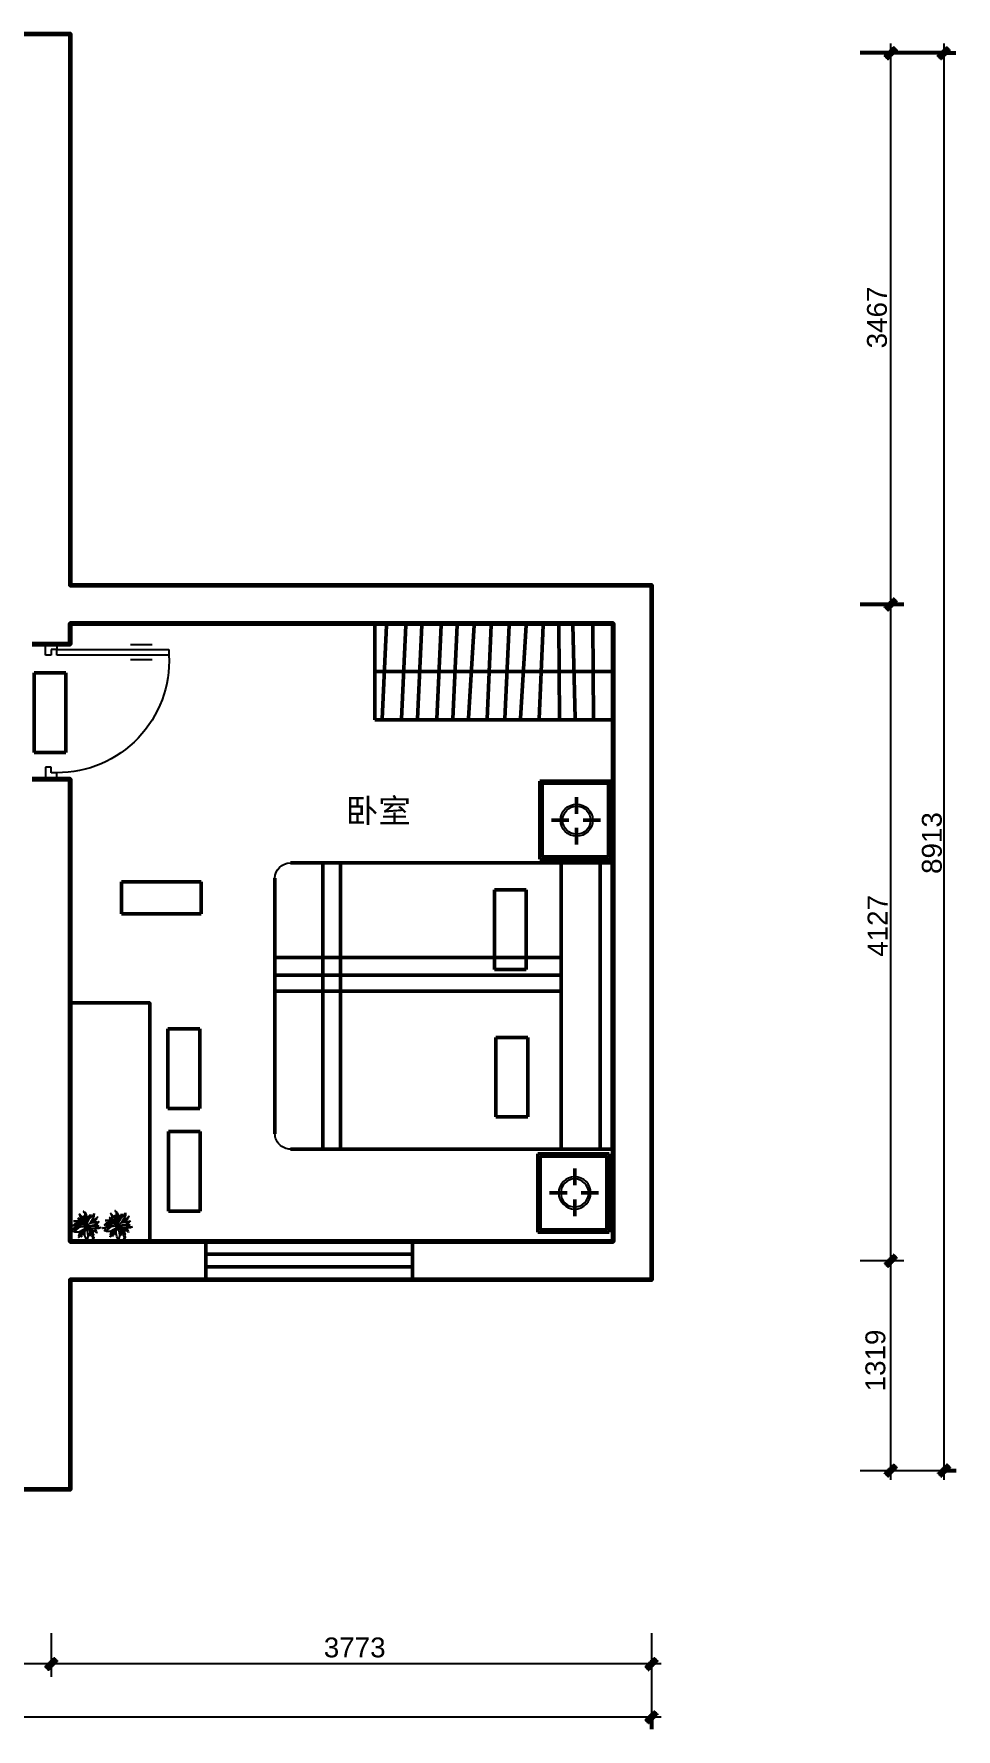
# Model space of a CAD drawing. Header units: millimetres. Extents: x 26134 to 52625, y 7627 to 18313.
# Drawn here: x 33487 to 39284, y 7627 to 18287 of the extents above; entities that cross this region are included whole.
import ezdxf

# ---------------------------------------------------------------- set-up
doc = ezdxf.new("R2010")
doc.units = ezdxf.units.MM
for name, color, linetype in [('door', 40, 'Continuous'), ('wall', 7, 'Continuous'), ('window', 50, 'Continuous'), ('人体', 7, 'Continuous'), ('图例', 110, 'Continuous'), ('家具', 6, 'Continuous'), ('户型组成', 5, 'Continuous'), ('户型面积图', 1, 'Continuous'), ('植物', 102, 'Continuous')]:
    doc.layers.add(name, color=color, linetype=linetype)
doc.styles.get("Standard").update_dxf_attribs({"font": 'arial.ttf'})

# ---------------------------------------------------------------- blocks, each defined once
blk = doc.blocks.new('床头柜1')
at = {"layer": '家具', "lineweight": 50}
for p, q in [((48549, 15086), (48051, 15086)), ((48051, 15086), (48051, 14539)), ((48533, 15071), (48067, 15071)), ((48067, 15071), (48067, 14555)), ((48533, 15071), (48533, 14555)), ((48549, 15086), (48549, 14539)), ((48309, 14974), (48309, 14857)), ((48133, 14812), (48255, 14812)), ((48309, 14758), (48309, 14641)), ((48354, 14812), (48475, 14812)), ((48549, 14539), (48051, 14539)), ((48533, 14555), (48067, 14555))]:
    blk.add_line(p, q, dxfattribs=at)
at = {"layer": '家具', "extrusion": (0, 0, -1)}
for major_axis in [(-79.6, 79.6), (-69.1, 69.1)]:
    blk.add_ellipse((48309, 14812), major_axis=major_axis, ratio=1, start_param=5.497787, end_param=11.780972, dxfattribs=at)
blk = doc.blocks.new('门1')
at = {"layer": 'door'}
for p, q in [((44350.7, 18055.7), (44309.3, 18055.7)), ((44309.3, 18014.2), (44330, 18014.2)), ((44330, 18014.2), (44330, 18035)), ((44330, 18035), (44350.7, 18035)), ((44330, 18014.2), (44330, 17600)), ((44350.7, 18014.2), (44330, 18014.2)), ((44350.7, 18035), (44350.7, 18055.7)), ((44350.7, 17600), (44350.7, 18014.2)), ((44765, 18055.7), (44809.3, 18055.7)), ((44765, 18035), (44765, 18055.7)), ((44785.7, 18035), (44765, 18035)), ((44785.7, 18014.2), (44785.7, 18035)), ((44809.3, 18014.2), (44785.7, 18014.2)), ((44312.5, 17661.8), (44312.5, 17741.5)), ((44368.2, 17661.8), (44368.2, 17741.5)), ((44330, 17600), (44350.7, 17600))]:
    blk.add_line(p, q, dxfattribs=at)
at = {"layer": 'door', "lineweight": 50}
for p, q in [((44309.3, 18055.7), (44309.3, 18014.2)), ((44809.3, 18055.7), (44809.3, 18014.2))]:
    blk.add_line(p, q, dxfattribs=at)
at = {"layer": 'door', "linetype": 'ByBlock'}
blk.add_arc((44371.4, 18013.7), 414.2, 267.13397, 0.07167, dxfattribs=at)
blk = doc.blocks.new('平开窗7')
at = {"layer": 'window', "color": 2, "lineweight": 50}
for p, q in [((35867, 11037), (34567, 11037)), ((34567, 11037), (34567, 10797)), ((35867, 10797), (35867, 11037)), ((35867, 10957), (34567, 10957)), ((34567, 10877), (35867, 10877)), ((34567, 10797), (35867, 10797))]:
    blk.add_line(p, q, dxfattribs=at)
blk = doc.blocks.new('植物1')
at = {"color": 94}
for p, q in [((35151, 12740), (35165, 12704)), ((35199, 12687), (35151, 12740)), ((35165, 12704), (35171, 12674)), ((35207, 12769), (35203, 12771)), ((35203, 12771), (35205, 12767)), ((35205, 12767), (35203, 12766)), ((35203, 12766), (35205, 12766)), ((35205, 12766), (35204, 12764)), ((35204, 12764), (35209, 12764)), ((35208, 12770), (35207, 12769)), ((35210, 12770), (35208, 12768)), ((35208, 12768), (35208, 12770)), ((35209, 12765), (35210, 12770)), ((35212, 12759), (35210, 12758)), ((35210, 12758), (35213, 12758)), ((35214, 12761), (35211, 12763)), ((35211, 12763), (35212, 12759)), ((35213, 12758), (35211, 12756)), ((35211, 12756), (35216, 12756)), ((35225, 12749), (35212, 12690)), ((35215, 12762), (35214, 12761)), ((35217, 12762), (35215, 12760)), ((35215, 12760), (35215, 12762)), ((35217, 12757), (35217, 12762)), ((35226, 12699), (35218, 12703)), ((35218, 12703), (35227, 12703)), ((35223, 12756), (35220, 12757)), ((35220, 12757), (35222, 12751)), ((35222, 12689), (35225, 12749)), ((35225, 12757), (35223, 12759)), ((35223, 12759), (35223, 12756)), ((35223, 12751), (35230, 12752)), ((35226, 12730), (35223, 12733)), ((35223, 12733), (35228, 12732)), ((35224, 12728), (35226, 12730)), ((35227, 12728), (35224, 12728)), ((35228, 12761), (35225, 12757)), ((35225, 12725), (35227, 12728)), ((35232, 12727), (35225, 12725)), ((35227, 12756), (35228, 12761)), ((35227, 12755), (35229, 12756)), ((35229, 12756), (35227, 12756)), ((35230, 12752), (35227, 12755)), ((35227, 12703), (35227, 12708)), ((35227, 12708), (35230, 12704)), ((35228, 12732), (35228, 12734)), ((35228, 12734), (35229, 12732)), ((35229, 12732), (35232, 12734)), ((35230, 12704), (35233, 12709)), ((35235, 12739), (35232, 12740)), ((35232, 12740), (35234, 12734)), ((35232, 12734), (35232, 12728)), ((35233, 12709), (35237, 12699)), ((35236, 12740), (35234, 12742)), ((35234, 12742), (35235, 12739)), ((35235, 12734), (35242, 12735)), ((35239, 12727), (35235, 12729)), ((35235, 12729), (35237, 12721)), ((35240, 12744), (35236, 12740)), ((35239, 12739), (35240, 12744)), ((35239, 12737), (35241, 12739)), ((35241, 12739), (35239, 12739)), ((35242, 12735), (35239, 12737)), ((35241, 12728), (35239, 12731)), ((35239, 12731), (35239, 12727)), ((35239, 12720), (35247, 12721)), ((35239, 12705), (35241, 12717)), ((35250, 12700), (35240, 12704)), ((35247, 12732), (35241, 12728)), ((35241, 12717), (35245, 12712)), ((35244, 12727), (35247, 12732)), ((35247, 12725), (35244, 12727)), ((35244, 12724), (35247, 12725)), ((35247, 12721), (35244, 12724)), ((35245, 12712), (35246, 12716)), ((35246, 12716), (35248, 12712)), ((35248, 12712), (35255, 12715)), ((35253, 12705), (35248, 12706)), ((35248, 12706), (35250, 12700)), ((35255, 12715), (35250, 12709)), ((35250, 12709), (35253, 12705)), ((35275, 12720), (35258, 12685)), ((35267, 12660), (35284, 12713)), ((35305, 12725), (35275, 12720)), ((35276, 12677), (35323, 12720)), ((35284, 12713), (35305, 12725)), ((35333, 12712), (35316, 12675)), ((35323, 12720), (35336, 12744)), ((35336, 12744), (35333, 12712)), ((35375, 12699), (35372, 12701)), ((35372, 12701), (35373, 12696)), ((35376, 12700), (35375, 12702)), ((35375, 12702), (35375, 12699)), ((35379, 12702), (35376, 12700)), ((35377, 12699), (35379, 12702)), ((35051, 12559), (35055, 12560)), ((35055, 12558), (35051, 12559)), ((35055, 12560), (35054, 12563)), ((35054, 12563), (35056, 12561)), ((35056, 12558), (35054, 12557)), ((35054, 12557), (35055, 12558)), ((35056, 12561), (35057, 12564)), ((35060, 12559), (35056, 12555)), ((35056, 12555), (35056, 12558)), ((35057, 12564), (35060, 12560)), ((35062, 12559), (35066, 12560)), ((35065, 12558), (35062, 12559)), ((35066, 12560), (35065, 12563)), ((35065, 12563), (35067, 12561)), ((35066, 12558), (35065, 12557)), ((35065, 12557), (35065, 12558)), ((35067, 12555), (35066, 12558)), ((35067, 12561), (35067, 12564)), ((35067, 12564), (35071, 12560)), ((35070, 12559), (35067, 12555)), ((35099, 12617), (35071, 12592)), ((35071, 12592), (35105, 12601)), ((35071, 12528), (35114, 12538)), ((35100, 12514), (35071, 12528)), ((35072, 12556), (35078, 12558)), ((35075, 12554), (35072, 12556)), ((35072, 12553), (35075, 12554)), ((35075, 12553), (35072, 12553)), ((35075, 12548), (35075, 12553)), ((35078, 12551), (35075, 12548)), ((35079, 12550), (35078, 12551)), ((35079, 12558), (35082, 12552)), ((35082, 12552), (35079, 12552)), ((35079, 12552), (35079, 12550)), ((35086, 12564), (35081, 12564)), ((35081, 12564), (35086, 12562)), ((35141, 12655), (35083, 12652)), ((35083, 12652), (35137, 12641)), ((35090, 12556), (35084, 12555)), ((35084, 12555), (35086, 12553)), ((35086, 12553), (35084, 12552)), ((35084, 12552), (35086, 12551)), ((35086, 12562), (35085, 12559)), ((35085, 12559), (35087, 12560)), ((35086, 12551), (35085, 12546)), ((35085, 12546), (35089, 12550)), ((35088, 12565), (35086, 12566)), ((35086, 12566), (35086, 12564)), ((35087, 12557), (35092, 12561)), ((35087, 12560), (35087, 12557)), ((35089, 12568), (35088, 12565)), ((35092, 12562), (35089, 12568)), ((35089, 12550), (35091, 12548)), ((35091, 12548), (35090, 12551)), ((35090, 12551), (35093, 12550)), ((35093, 12550), (35091, 12556)), ((35097, 12570), (35092, 12570)), ((35092, 12570), (35096, 12567)), ((35096, 12567), (35095, 12565)), ((35095, 12565), (35097, 12566)), ((35098, 12571), (35097, 12572)), ((35097, 12572), (35097, 12570)), ((35097, 12563), (35102, 12567)), ((35097, 12566), (35097, 12563)), ((35100, 12574), (35098, 12571)), ((35153, 12619), (35099, 12617)), ((35103, 12567), (35100, 12574)), ((35148, 12514), (35100, 12514)), ((35108, 12578), (35101, 12578)), ((35101, 12578), (35107, 12575)), ((35103, 12564), (35111, 12567)), ((35107, 12562), (35103, 12564)), ((35104, 12559), (35107, 12562)), ((35108, 12559), (35104, 12559)), ((35105, 12601), (35158, 12598)), ((35107, 12575), (35105, 12571)), ((35105, 12571), (35109, 12573)), ((35110, 12579), (35108, 12581)), ((35108, 12581), (35108, 12578)), ((35108, 12553), (35108, 12559)), ((35111, 12558), (35108, 12553)), ((35109, 12573), (35109, 12568)), ((35109, 12568), (35115, 12573)), ((35112, 12583), (35110, 12579)), ((35114, 12557), (35111, 12558)), ((35116, 12575), (35112, 12583)), ((35112, 12567), (35117, 12560)), ((35117, 12560), (35113, 12560)), ((35113, 12560), (35114, 12557)), ((35114, 12538), (35161, 12579)), ((35124, 12576), (35116, 12568)), ((35116, 12568), (35122, 12568)), ((35122, 12568), (35120, 12564)), ((35120, 12564), (35124, 12565)), ((35124, 12565), (35127, 12558)), ((35135, 12572), (35125, 12577)), ((35132, 12589), (35126, 12589)), ((35126, 12589), (35131, 12580)), ((35127, 12558), (35128, 12566)), ((35128, 12566), (35133, 12566)), ((35129, 12569), (35135, 12572)), ((35133, 12566), (35129, 12569)), ((35134, 12591), (35130, 12594)), ((35130, 12594), (35132, 12589)), ((35133, 12580), (35144, 12583)), ((35139, 12597), (35134, 12591)), ((35143, 12685), (35135, 12687)), ((35135, 12687), (35141, 12681)), ((35145, 12580), (35135, 12575)), ((35135, 12573), (35138, 12562)), ((35141, 12681), (35137, 12677)), ((35137, 12677), (35142, 12678)), ((35137, 12641), (35184, 12616)), ((35138, 12589), (35139, 12597)), ((35142, 12589), (35138, 12589)), ((35138, 12562), (35142, 12567)), ((35144, 12662), (35139, 12656)), ((35139, 12656), (35147, 12658)), ((35139, 12586), (35142, 12589)), ((35144, 12583), (35139, 12586)), ((35142, 12678), (35141, 12673)), ((35141, 12673), (35151, 12676)), ((35146, 12665), (35141, 12665)), ((35141, 12665), (35144, 12662)), ((35185, 12644), (35141, 12655)), ((35142, 12567), (35144, 12564)), ((35144, 12689), (35143, 12685)), ((35154, 12666), (35143, 12670)), ((35143, 12670), (35146, 12665)), ((35146, 12685), (35144, 12689)), ((35144, 12574), (35145, 12580)), ((35149, 12576), (35144, 12574)), ((35144, 12564), (35145, 12568)), ((35145, 12568), (35153, 12566)), ((35149, 12689), (35146, 12685)), ((35152, 12587), (35146, 12588)), ((35146, 12588), (35151, 12579)), ((35146, 12572), (35149, 12576)), ((35153, 12566), (35146, 12572)), ((35155, 12505), (35146, 12466)), ((35146, 12466), (35170, 12501)), ((35147, 12658), (35148, 12654)), ((35148, 12654), (35150, 12658)), ((35200, 12544), (35148, 12514)), ((35151, 12678), (35149, 12689)), ((35150, 12658), (35154, 12655)), ((35154, 12589), (35150, 12592)), ((35150, 12592), (35152, 12587)), ((35203, 12607), (35153, 12619)), ((35153, 12578), (35164, 12582)), ((35154, 12655), (35156, 12665)), ((35159, 12596), (35154, 12589)), ((35177, 12531), (35155, 12505)), ((35161, 12670), (35156, 12671)), ((35156, 12671), (35161, 12661)), ((35158, 12598), (35194, 12583)), ((35158, 12588), (35159, 12596)), ((35162, 12587), (35158, 12588)), ((35159, 12585), (35162, 12587)), ((35164, 12582), (35159, 12585)), ((35164, 12672), (35160, 12675)), ((35160, 12675), (35161, 12670)), ((35161, 12579), (35205, 12585)), ((35163, 12661), (35174, 12665)), ((35168, 12654), (35163, 12648)), ((35163, 12648), (35171, 12650)), ((35169, 12679), (35164, 12672)), ((35170, 12656), (35165, 12656)), ((35165, 12656), (35168, 12654)), ((35168, 12671), (35169, 12679)), ((35172, 12670), (35168, 12671)), ((35179, 12658), (35168, 12662)), ((35168, 12662), (35170, 12656)), ((35169, 12668), (35172, 12670)), ((35174, 12665), (35169, 12668)), ((35170, 12501), (35209, 12535)), ((35171, 12674), (35204, 12626)), ((35171, 12650), (35173, 12645)), ((35173, 12645), (35174, 12650)), ((35174, 12650), (35178, 12646)), ((35181, 12499), (35176, 12495)), ((35176, 12495), (35182, 12496)), ((35178, 12646), (35180, 12657)), ((35182, 12500), (35179, 12501)), ((35179, 12501), (35181, 12499)), ((35189, 12500), (35182, 12505)), ((35182, 12505), (35182, 12500)), ((35182, 12496), (35183, 12492)), ((35183, 12492), (35185, 12495)), ((35184, 12616), (35245, 12586)), ((35218, 12613), (35185, 12644)), ((35185, 12495), (35187, 12492)), ((35186, 12505), (35190, 12512)), ((35190, 12505), (35186, 12505)), ((35187, 12492), (35190, 12499)), ((35189, 12502), (35190, 12505)), ((35192, 12504), (35189, 12502)), ((35191, 12512), (35200, 12510)), ((35197, 12499), (35192, 12504)), ((35200, 12510), (35196, 12507)), ((35196, 12507), (35199, 12506)), ((35199, 12506), (35196, 12505)), ((35196, 12505), (35197, 12499)), ((35211, 12645), (35199, 12687)), ((35202, 12514), (35199, 12478)), ((35199, 12478), (35211, 12511)), ((35245, 12586), (35200, 12544)), ((35229, 12565), (35202, 12514)), ((35205, 12585), (35245, 12586)), ((35209, 12535), (35230, 12565)), ((35212, 12690), (35210, 12631)), ((35210, 12631), (35226, 12599)), ((35211, 12511), (35224, 12532)), ((35239, 12637), (35222, 12689)), ((35224, 12696), (35226, 12699)), ((35228, 12697), (35224, 12696)), ((35226, 12599), (35245, 12586)), ((35237, 12698), (35227, 12691)), ((35227, 12691), (35228, 12697)), ((35229, 12668), (35231, 12679)), ((35240, 12663), (35230, 12666)), ((35231, 12695), (35242, 12697)), ((35235, 12691), (35231, 12695)), ((35231, 12689), (35235, 12691)), ((35236, 12688), (35231, 12689)), ((35231, 12679), (35235, 12675)), ((35234, 12680), (35236, 12688)), ((35239, 12686), (35234, 12680)), ((35235, 12675), (35236, 12679)), ((35236, 12679), (35238, 12675)), ((35237, 12662), (35248, 12664)), ((35241, 12658), (35237, 12662)), ((35237, 12656), (35241, 12658)), ((35241, 12655), (35237, 12656)), ((35238, 12675), (35245, 12678)), ((35243, 12668), (35238, 12668)), ((35238, 12668), (35240, 12663)), ((35242, 12683), (35239, 12686)), ((35245, 12586), (35239, 12637)), ((35245, 12678), (35240, 12671)), ((35240, 12671), (35243, 12668)), ((35240, 12646), (35241, 12655)), ((35245, 12652), (35240, 12646)), ((35248, 12686), (35242, 12687)), ((35242, 12687), (35242, 12683)), ((35242, 12580), (35279, 12535)), ((35243, 12696), (35248, 12686)), ((35245, 12681), (35256, 12684)), ((35250, 12677), (35245, 12681)), ((35245, 12675), (35250, 12677)), ((35250, 12674), (35245, 12675)), ((35248, 12650), (35245, 12652)), ((35245, 12586), (35254, 12635)), ((35291, 12634), (35245, 12586)), ((35245, 12586), (35313, 12595)), ((35245, 12586), (35245, 12541)), ((35269, 12573), (35245, 12586)), ((35245, 12541), (35256, 12506)), ((35248, 12666), (35250, 12674)), ((35254, 12672), (35248, 12666)), ((35254, 12652), (35248, 12654)), ((35248, 12654), (35248, 12650)), ((35249, 12663), (35254, 12652)), ((35283, 12551), (35253, 12564)), ((35254, 12635), (35276, 12677)), ((35257, 12669), (35254, 12672)), ((35258, 12685), (35255, 12637)), ((35287, 12467), (35255, 12508)), ((35262, 12672), (35256, 12674)), ((35256, 12674), (35257, 12669)), ((35256, 12506), (35260, 12458)), ((35257, 12683), (35262, 12672)), ((35337, 12601), (35266, 12588)), ((35295, 12566), (35269, 12573)), ((35286, 12545), (35271, 12547)), ((35271, 12547), (35276, 12540)), ((35276, 12540), (35274, 12540)), ((35278, 12532), (35279, 12533)), ((35312, 12550), (35279, 12570)), ((35279, 12535), (35287, 12467)), ((35279, 12533), (35282, 12527)), ((35282, 12624), (35321, 12635)), ((35282, 12527), (35283, 12534)), ((35311, 12529), (35283, 12551)), ((35283, 12534), (35290, 12530)), ((35294, 12534), (35284, 12524)), ((35290, 12499), (35284, 12490)), ((35284, 12490), (35294, 12496)), ((35285, 12522), (35294, 12510)), ((35290, 12503), (35285, 12502)), ((35285, 12502), (35290, 12499)), ((35301, 12508), (35286, 12509)), ((35286, 12509), (35290, 12503)), ((35288, 12565), (35291, 12560)), ((35290, 12530), (35288, 12544)), ((35316, 12675), (35291, 12634)), ((35291, 12560), (35311, 12529)), ((35292, 12627), (35322, 12642)), ((35296, 12527), (35294, 12534)), ((35294, 12510), (35296, 12517)), ((35294, 12496), (35297, 12490)), ((35340, 12562), (35295, 12566)), ((35301, 12531), (35296, 12527)), ((35296, 12517), (35300, 12514)), ((35297, 12490), (35298, 12497)), ((35298, 12497), (35304, 12493)), ((35299, 12525), (35301, 12531)), ((35310, 12522), (35299, 12525)), ((35299, 12519), (35310, 12522)), ((35300, 12514), (35299, 12519)), ((35323, 12653), (35301, 12651)), ((35304, 12493), (35303, 12507)), ((35317, 12514), (35308, 12504)), ((35316, 12527), (35309, 12530)), ((35309, 12530), (35313, 12516)), ((35309, 12502), (35318, 12490)), ((35314, 12654), (35310, 12662)), ((35310, 12662), (35315, 12661)), ((35350, 12522), (35312, 12550)), ((35313, 12595), (35360, 12588)), ((35315, 12661), (35314, 12664)), ((35314, 12664), (35317, 12662)), ((35323, 12655), (35315, 12653)), ((35320, 12529), (35315, 12534)), ((35315, 12534), (35316, 12527)), ((35315, 12516), (35330, 12517)), ((35317, 12662), (35321, 12667)), ((35319, 12507), (35317, 12514)), ((35318, 12490), (35320, 12497)), ((35324, 12511), (35319, 12507)), ((35323, 12666), (35320, 12674)), ((35320, 12674), (35324, 12673)), ((35321, 12667), (35320, 12660)), ((35320, 12660), (35323, 12659)), ((35323, 12659), (35320, 12658)), ((35320, 12658), (35323, 12655)), ((35328, 12536), (35320, 12529)), ((35320, 12497), (35324, 12494)), ((35321, 12635), (35357, 12633)), ((35322, 12642), (35365, 12640)), ((35365, 12640), (35323, 12653)), ((35323, 12505), (35324, 12511)), ((35333, 12502), (35323, 12505)), ((35323, 12499), (35333, 12502)), ((35324, 12494), (35323, 12499)), ((35324, 12673), (35324, 12676)), ((35324, 12676), (35326, 12674)), ((35332, 12667), (35324, 12665)), ((35325, 12526), (35328, 12536)), ((35330, 12525), (35325, 12526)), ((35325, 12523), (35330, 12525)), ((35330, 12517), (35325, 12523)), ((35326, 12674), (35331, 12679)), ((35331, 12679), (35329, 12672)), ((35329, 12672), (35333, 12671)), ((35333, 12671), (35329, 12670)), ((35329, 12670), (35332, 12667)), ((35331, 12663), (35333, 12654)), ((35340, 12667), (35332, 12664)), ((35332, 12563), (35349, 12550)), ((35333, 12654), (35336, 12658)), ((35336, 12658), (35337, 12655)), ((35337, 12655), (35338, 12658)), ((35369, 12615), (35337, 12601)), ((35338, 12663), (35340, 12667)), ((35342, 12664), (35338, 12663)), ((35338, 12658), (35344, 12656)), ((35339, 12661), (35342, 12664)), ((35344, 12656), (35339, 12661)), ((35394, 12561), (35340, 12562)), ((35349, 12588), (35343, 12579)), ((35343, 12579), (35353, 12584)), ((35350, 12592), (35344, 12591)), ((35344, 12591), (35349, 12588)), ((35350, 12671), (35345, 12669)), ((35345, 12668), (35346, 12661)), ((35360, 12597), (35345, 12598)), ((35345, 12598), (35350, 12592)), ((35346, 12661), (35348, 12664)), ((35349, 12674), (35347, 12681)), ((35347, 12681), (35350, 12679)), ((35348, 12664), (35350, 12662)), ((35355, 12674), (35349, 12673)), ((35349, 12550), (35367, 12519)), ((35350, 12679), (35350, 12682)), ((35350, 12682), (35351, 12680)), ((35350, 12668), (35350, 12671)), ((35353, 12669), (35350, 12668)), ((35350, 12662), (35350, 12664)), ((35350, 12664), (35355, 12664)), ((35371, 12505), (35350, 12522)), ((35351, 12680), (35355, 12683)), ((35351, 12667), (35353, 12669)), ((35355, 12664), (35351, 12667)), ((35355, 12683), (35353, 12678)), ((35353, 12678), (35356, 12677)), ((35356, 12677), (35353, 12677)), ((35353, 12677), (35355, 12674)), ((35360, 12613), (35353, 12615)), ((35353, 12615), (35357, 12602)), ((35353, 12584), (35357, 12579)), ((35354, 12671), (35360, 12675)), ((35357, 12665), (35354, 12670)), ((35358, 12668), (35357, 12665)), ((35357, 12633), (35398, 12648)), ((35357, 12579), (35357, 12585)), ((35357, 12585), (35364, 12582)), ((35360, 12665), (35358, 12668)), ((35360, 12675), (35359, 12672)), ((35359, 12672), (35362, 12673)), ((35363, 12615), (35359, 12620)), ((35359, 12620), (35360, 12613)), ((35359, 12601), (35374, 12603)), ((35365, 12668), (35360, 12668)), ((35360, 12668), (35360, 12665)), ((35360, 12588), (35403, 12573)), ((35367, 12684), (35361, 12681)), ((35361, 12680), (35363, 12674)), ((35362, 12673), (35361, 12671)), ((35361, 12671), (35365, 12668)), ((35364, 12582), (35362, 12596)), ((35363, 12674), (35365, 12677)), ((35372, 12622), (35363, 12615)), ((35367, 12692), (35365, 12693)), ((35365, 12693), (35365, 12688)), ((35365, 12677), (35366, 12675)), ((35366, 12688), (35371, 12687)), ((35366, 12681), (35367, 12684)), ((35369, 12682), (35366, 12681)), ((35366, 12675), (35366, 12677)), ((35366, 12677), (35371, 12676)), ((35368, 12692), (35367, 12694)), ((35367, 12694), (35367, 12692)), ((35367, 12680), (35369, 12682)), ((35371, 12676), (35367, 12680)), ((35367, 12519), (35371, 12505)), ((35372, 12694), (35368, 12692)), ((35377, 12603), (35368, 12593)), ((35368, 12590), (35377, 12579)), ((35398, 12648), (35369, 12615)), ((35369, 12612), (35372, 12622)), ((35374, 12610), (35369, 12612)), ((35369, 12608), (35374, 12610)), ((35374, 12603), (35369, 12608)), ((35370, 12691), (35372, 12694)), ((35372, 12690), (35370, 12691)), ((35370, 12689), (35372, 12690)), ((35371, 12687), (35370, 12689)), ((35373, 12695), (35379, 12695)), ((35379, 12698), (35377, 12699)), ((35377, 12697), (35379, 12698)), ((35379, 12695), (35377, 12697)), ((35379, 12596), (35377, 12603)), ((35377, 12579), (35379, 12586)), ((35384, 12600), (35379, 12596)), ((35379, 12586), (35384, 12583)), ((35382, 12594), (35384, 12600)), ((35393, 12590), (35382, 12594)), ((35382, 12588), (35393, 12590)), ((35384, 12583), (35382, 12588)), ((35422, 12572), (35394, 12561)), ((35403, 12573), (35422, 12572)), ((35145, 12451), (35148, 12454)), ((35149, 12452), (35145, 12451)), ((35148, 12454), (35146, 12455)), ((35146, 12455), (35148, 12455)), ((35148, 12455), (35148, 12458)), ((35148, 12458), (35152, 12456)), ((35150, 12450), (35149, 12452)), ((35152, 12450), (35150, 12452)), ((35150, 12452), (35150, 12450)), ((35153, 12455), (35152, 12450)), ((35154, 12457), (35157, 12460)), ((35158, 12458), (35154, 12457)), ((35157, 12460), (35155, 12462)), ((35155, 12462), (35157, 12461)), ((35157, 12461), (35156, 12464)), ((35156, 12464), (35161, 12462)), ((35161, 12469), (35157, 12466)), ((35157, 12466), (35162, 12467)), ((35159, 12458), (35158, 12456)), ((35158, 12456), (35158, 12458)), ((35162, 12471), (35159, 12471)), ((35159, 12471), (35161, 12469)), ((35161, 12456), (35159, 12458)), ((35167, 12471), (35161, 12474)), ((35161, 12474), (35162, 12471)), ((35161, 12462), (35161, 12456)), ((35162, 12467), (35162, 12464)), ((35162, 12464), (35164, 12467)), ((35164, 12467), (35166, 12464)), ((35166, 12464), (35167, 12470)), ((35171, 12475), (35168, 12472)), ((35168, 12472), (35173, 12473)), ((35172, 12476), (35170, 12477)), ((35170, 12477), (35171, 12475)), ((35177, 12477), (35171, 12480)), ((35171, 12480), (35172, 12476)), ((35177, 12486), (35173, 12483)), ((35173, 12483), (35178, 12483)), ((35173, 12473), (35173, 12470)), ((35173, 12470), (35174, 12472)), ((35174, 12472), (35176, 12470)), ((35178, 12487), (35175, 12488)), ((35175, 12488), (35177, 12486)), ((35180, 12471), (35175, 12466)), ((35175, 12466), (35178, 12466)), ((35176, 12470), (35178, 12476)), ((35183, 12487), (35177, 12491)), ((35177, 12491), (35178, 12487)), ((35178, 12466), (35177, 12464)), ((35177, 12464), (35179, 12464)), ((35178, 12483), (35178, 12481)), ((35178, 12481), (35179, 12483)), ((35179, 12483), (35181, 12480)), ((35179, 12464), (35180, 12460)), ((35186, 12467), (35180, 12471)), ((35180, 12460), (35182, 12465)), ((35181, 12480), (35183, 12486)), ((35182, 12466), (35186, 12467)), ((35184, 12464), (35182, 12466)), ((35182, 12465), (35184, 12464)), ((35186, 12485), (35190, 12492)), ((35190, 12485), (35186, 12485)), ((35189, 12481), (35190, 12485)), ((35192, 12484), (35189, 12481)), ((35191, 12492), (35199, 12490)), ((35196, 12479), (35192, 12484)), ((35198, 12485), (35195, 12485)), ((35195, 12485), (35196, 12479)), ((35199, 12490), (35196, 12487)), ((35196, 12487), (35198, 12485)), ((35260, 12458), (35248, 12414)), ((35315, 12473), (35307, 12471)), ((35307, 12471), (35310, 12468)), ((35310, 12468), (35307, 12466)), ((35307, 12466), (35311, 12466)), ((35311, 12466), (35309, 12460)), ((35309, 12460), (35314, 12464)), ((35309, 12413), (35315, 12416)), ((35312, 12412), (35309, 12413)), ((35310, 12410), (35312, 12412)), ((35313, 12410), (35310, 12410)), ((35320, 12458), (35311, 12455)), ((35311, 12455), (35315, 12453)), ((35315, 12453), (35312, 12451)), ((35312, 12451), (35316, 12451)), ((35312, 12427), (35317, 12430)), ((35315, 12425), (35312, 12427)), ((35312, 12423), (35315, 12425)), ((35315, 12424), (35312, 12423)), ((35313, 12405), (35313, 12410)), ((35315, 12409), (35313, 12405)), ((35314, 12464), (35316, 12462)), ((35316, 12462), (35315, 12466)), ((35315, 12466), (35320, 12465)), ((35316, 12451), (35315, 12445)), ((35315, 12445), (35319, 12450)), ((35316, 12418), (35315, 12424)), ((35318, 12408), (35315, 12409)), ((35320, 12465), (35316, 12472)), ((35318, 12423), (35316, 12418)), ((35316, 12416), (35320, 12410)), ((35320, 12473), (35317, 12483)), ((35320, 12410), (35317, 12410)), ((35317, 12410), (35318, 12408)), ((35318, 12485), (35328, 12490)), ((35318, 12430), (35323, 12424)), ((35320, 12422), (35318, 12423)), ((35319, 12450), (35322, 12448)), ((35323, 12424), (35319, 12424)), ((35319, 12424), (35320, 12422)), ((35324, 12477), (35320, 12473)), ((35322, 12448), (35320, 12451)), ((35320, 12451), (35325, 12451)), ((35325, 12451), (35321, 12458)), ((35322, 12431), (35321, 12439)), ((35322, 12440), (35330, 12443)), ((35326, 12434), (35322, 12431)), ((35326, 12473), (35324, 12477)), ((35327, 12478), (35326, 12473)), ((35327, 12431), (35326, 12434)), ((35328, 12490), (35327, 12484)), ((35327, 12484), (35331, 12485)), ((35335, 12477), (35327, 12478)), ((35327, 12454), (35327, 12446)), ((35327, 12446), (35330, 12448)), ((35328, 12434), (35327, 12431)), ((35336, 12457), (35328, 12455)), ((35334, 12433), (35328, 12434)), ((35331, 12485), (35329, 12482)), ((35329, 12482), (35335, 12477)), ((35330, 12443), (35329, 12439)), ((35329, 12439), (35332, 12439)), ((35330, 12448), (35331, 12445)), ((35332, 12439), (35330, 12437)), ((35330, 12437), (35334, 12433)), ((35331, 12445), (35332, 12448)), ((35332, 12448), (35338, 12445)), ((35334, 12453), (35336, 12457)), ((35338, 12453), (35334, 12453)), ((35335, 12451), (35338, 12453)), ((35338, 12445), (35335, 12451))]:
    blk.add_line(p, q, dxfattribs=at)
blk.add_arc((35248, 12587), 128, 104.1904, 118.2972, dxfattribs=at)
at = {"color": 94, "extrusion": (0, 0, -1)}
blk.add_ellipse((35374, 12502), major_axis=(0, 155), ratio=0.990582, start_param=4.105403, end_param=5.24288, dxfattribs=at)

msp = doc.modelspace()

# ---------------------------------------------------------------- hatches: boundary and pattern name
at = {"layer": '图例', "lineweight": 53}
h = msp.add_hatch(dxfattribs=at)
h.set_pattern_fill('ANGLE', color=3, scale=0.5)
h.set_pattern_definition([(0, (14512.3667, 3716.1463), (0, 3.4925), [2.54, -0.9525]), (90, (14512.3667, 3716.1463), (-3.4925, 2e-16), [2.54, -0.9525])])
h.paths.add_polyline_path([(38839, 18149), (38856, 18167), (38874, 18167), (38874, 18149), (38856, 18132)])
h.paths.add_polyline_path([(38874, 18167), (38874, 18185), (38892, 18202), (38909, 18185), (38892, 18167)])
h.paths.add_polyline_path([(38856, 18167), (38874, 18185), (38874, 18167)])
h.paths.add_polyline_path([(38874, 18149), (38874, 18167), (38892, 18167)])
h = msp.add_hatch(dxfattribs=at)
h.set_pattern_fill('ANGLE', color=3, scale=0.5)
h.set_pattern_definition([(0, (14512.3667, 3382.35), (0, 3.4925), [2.54, -0.9525]), (90, (14512.3667, 3382.35), (-3.4925, 2e-16), [2.54, -0.9525])])
h.paths.add_polyline_path([(39172, 18149), (39190, 18167), (39208, 18167), (39208, 18149), (39190, 18132)])
h.paths.add_polyline_path([(39208, 18167), (39208, 18185), (39225, 18202), (39243, 18185), (39225, 18167)])
h.paths.add_polyline_path([(39190, 18167), (39208, 18185), (39208, 18167)])
h.paths.add_polyline_path([(39208, 18149), (39208, 18167), (39225, 18167)])
h = msp.add_hatch(dxfattribs=at)
h.set_pattern_fill('ANGLE', color=3, scale=0.5)
h.set_pattern_definition([(0, (16142.3674, 1879.1468), (0, 3.4925), [2.54, -0.9525]), (90, (16142.3674, 1879.1468), (-3.4925, 2e-16), [2.54, -0.9525])])
h.paths.add_polyline_path([(38839, 14682), (38856, 14700), (38874, 14700), (38874, 14682), (38856, 14665)])
h.paths.add_polyline_path([(38874, 14700), (38874, 14718), (38892, 14735), (38909, 14718), (38892, 14700)])
h.paths.add_polyline_path([(38856, 14700), (38874, 14718), (38874, 14700)])
h.paths.add_polyline_path([(38874, 14682), (38874, 14700), (38892, 14700)])
h = msp.add_hatch(dxfattribs=at)
h.set_pattern_fill('ANGLE', color=3, scale=0.5)
h.set_pattern_definition([(0, (18512.3667, 122.1463), (0, 3.4925), [2.54, -0.9525]), (90, (18512.3667, 122.1463), (-3.4925, 2e-16), [2.54, -0.9525])])
h.paths.add_polyline_path([(38839, 10555), (38856, 10573), (38874, 10573), (38874, 10555), (38856, 10538)])
h.paths.add_polyline_path([(38874, 10573), (38874, 10591), (38892, 10608), (38909, 10591), (38892, 10573)])
h.paths.add_polyline_path([(38856, 10573), (38874, 10591), (38874, 10573)])
h.paths.add_polyline_path([(38874, 10555), (38874, 10573), (38892, 10573)])
h = msp.add_hatch(dxfattribs=at)
h.set_pattern_fill('ANGLE', color=3, scale=0.5)
h.set_pattern_definition([(0, (21262.3667, 1553.1463), (0, 3.4925), [2.54, -0.9525]), (90, (21262.3667, 1553.1463), (-3.4925, 2e-16), [2.54, -0.9525])])
h.paths.add_polyline_path([(38839, 9236), (38856, 9254), (38874, 9254), (38874, 9236), (38856, 9219)])
h.paths.add_polyline_path([(38874, 9254), (38874, 9272), (38892, 9289), (38909, 9272), (38892, 9254)])
h.paths.add_polyline_path([(38856, 9254), (38874, 9272), (38874, 9254)])
h.paths.add_polyline_path([(38874, 9236), (38874, 9254), (38892, 9254)])
h = msp.add_hatch(dxfattribs=at)
h.set_pattern_fill('ANGLE', color=3, scale=0.5)
h.set_pattern_definition([(0, (21262.3667, 1218.0625), (0, 3.4925), [2.54, -0.9525]), (90, (21262.3667, 1218.0625), (-3.4925, 2e-16), [2.54, -0.9525])])
h.paths.add_polyline_path([(39174, 9236), (39191, 9254), (39209, 9254), (39209, 9236), (39191, 9219)])
h.paths.add_polyline_path([(39209, 9254), (39209, 9272), (39227, 9289), (39244, 9272), (39227, 9254)])
h.paths.add_polyline_path([(39191, 9254), (39209, 9272), (39209, 9254)])
h.paths.add_polyline_path([(39209, 9236), (39209, 9254), (39227, 9254)])
h = msp.add_hatch(dxfattribs=at)
h.set_pattern_fill('ANGLE', color=3, scale=0.5)
h.set_pattern_definition([(0, (16780.851, 1132.6307), (0, 3.4925), [2.54, -0.9525]), (90, (16780.851, 1132.6307), (-3.4925, 2e-16), [2.54, -0.9525])])
h.paths.add_polyline_path([(33614, 8072), (33596, 8055), (33596, 8037), (33614, 8037), (33631, 8055)])
h.paths.add_polyline_path([(33596, 8037), (33578, 8037), (33561, 8019), (33578, 8002), (33596, 8019)])
h.paths.add_polyline_path([(33596, 8055), (33578, 8037), (33596, 8037)])
h.paths.add_polyline_path([(33614, 8037), (33596, 8037), (33596, 8019)])
h = msp.add_hatch(dxfattribs=at)
h.set_pattern_fill('ANGLE', color=3, scale=0.5)
h.set_pattern_definition([(0, (20553.851, 1132.6307), (0, 3.4925), [2.54, -0.9525]), (90, (20553.851, 1132.6307), (-3.4925, 2e-16), [2.54, -0.9525])])
h.paths.add_polyline_path([(37387, 8072), (37369, 8055), (37369, 8037), (37387, 8037), (37404, 8055)])
h.paths.add_polyline_path([(37369, 8037), (37351, 8037), (37334, 8019), (37351, 8002), (37369, 8019)])
h.paths.add_polyline_path([(37369, 8055), (37351, 8037), (37369, 8037)])
h.paths.add_polyline_path([(37387, 8037), (37369, 8037), (37369, 8019)])
h = msp.add_hatch(dxfattribs=at)
h.set_pattern_fill('ANGLE', color=3, scale=0.5)
h.set_pattern_definition([(0, (20553.851, 797.547), (0, 3.4925), [2.54, -0.9525]), (90, (20553.851, 797.547), (-3.4925, 2e-16), [2.54, -0.9525])])
h.paths.add_polyline_path([(37387, 7737), (37369, 7720), (37369, 7702), (37387, 7702), (37404, 7720)])
h.paths.add_polyline_path([(37369, 7702), (37351, 7702), (37334, 7684), (37351, 7667), (37369, 7684)])
h.paths.add_polyline_path([(37369, 7720), (37351, 7702), (37369, 7702)])
h.paths.add_polyline_path([(37387, 7702), (37369, 7702), (37369, 7684)])

# ---------------------------------------------------------------- linework, layer by layer
at = {"layer": 'wall', "color": 7, "lineweight": 50}
for p, q in [((33715, 18287), (31808, 18287)), ((33715, 18047), (33715, 18287)), ((33715, 14820), (33715, 18287)), ((33715, 14820), (37369, 14820)), ((37369, 10453), (37369, 14820)), ((33715, 14580), (37129, 14580)), ((33715, 14450), (33715, 14580)), ((37129, 10693), (37129, 14580)), ((33715, 13600), (33475, 13600)), ((33715, 10693), (33715, 13600)), ((33715, 10693), (37129, 10693)), ((33715, 9134), (33715, 10453)), ((33715, 10453), (37369, 10453)), ((30588, 9134), (33715, 9134))]:
    msp.add_line(p, q, dxfattribs=at)
at = {"layer": 'wall', "color": 1, "lineweight": 60}
for points in [[(31808, 18287), (33715, 18287), (33715, 14820), (37369, 14820), (37369, 10453), (33715, 10453), (33715, 9134), (30588, 9134)], [(33475, 13600), (33715, 13600), (33715, 10693), (37129, 10693), (37129, 14580), (33715, 14580), (33715, 14450), (33475, 14450)]]:
    msp.add_lwpolyline(points, dxfattribs=at)
at = {"layer": 'wall', "color": 7, "lineweight": 50}
msp.add_lwpolyline([(33715, 14580), (33715, 14450), (33475, 14450)], dxfattribs=at)
at = {"layer": '人体', "color": 7, "lineweight": 50}
for p, q in [((33488, 13769), (33488, 14269)), ((33488, 14269), (33688, 14269)), ((33688, 14269), (33688, 13769)), ((33688, 13769), (33488, 13769)), ((34038, 12754), (34038, 12954)), ((34038, 12954), (34538, 12954)), ((34538, 12954), (34538, 12754)), ((36382, 12404), (36382, 12904)), ((36382, 12904), (36582, 12904)), ((36582, 12904), (36582, 12404)), ((34538, 12754), (34038, 12754)), ((36582, 12404), (36382, 12404)), ((34329, 11530), (34329, 12030)), ((34329, 12030), (34529, 12030)), ((34529, 12030), (34529, 11530)), ((36391, 11477), (36391, 11977)), ((36391, 11977), (36591, 11977)), ((36591, 11977), (36591, 11477)), ((34529, 11530), (34329, 11530)), ((36591, 11477), (36391, 11477)), ((34332, 10884), (34332, 11384)), ((34332, 11384), (34532, 11384)), ((34532, 11384), (34532, 10884)), ((34532, 10884), (34332, 10884))]:
    msp.add_line(p, q, dxfattribs=at)
at = {"layer": '图例', "color": 3, "lineweight": 53}
for p, q in [((39208, 18167), (38680, 18167)), ((39208, 18167), (39283, 18167)), ((38680, 14700), (38955, 14700)), ((39209, 9254), (39284, 9254)), ((37369, 7702), (37369, 7627))]:
    msp.add_line(p, q, dxfattribs=at)
at = {"layer": '图例', "color": 3}
for p, q in [((38874, 9194), (38874, 18227)), ((39208, 18227), (39208, 9194)), ((38680, 10573), (38955, 10573)), ((38680, 9254), (39208, 9254)), ((33596, 8231), (33596, 7956)), ((37369, 8231), (37369, 7703)), ((37429, 8037), (28408, 8037)), ((28408, 7703), (37429, 7703))]:
    msp.add_line(p, q, dxfattribs=at)
at = {"layer": '家具', "lineweight": 50}
for p, q in [((35629, 14580), (37129, 14580)), ((35629, 13974), (35629, 14580)), ((35703, 14567), (35675, 13980)), ((35824, 14567), (35797, 13980)), ((35925, 14568), (35898, 13980)), ((36047, 14568), (36019, 13980)), ((36148, 14568), (36121, 13980)), ((36255, 14569), (36218, 13983)), ((36362, 14568), (36335, 13980)), ((36475, 14568), (36448, 13980)), ((36582, 14569), (36545, 13983)), ((36689, 14568), (36662, 13980)), ((36790, 13983), (36787, 14569)), ((36890, 13983), (36875, 14571)), ((37004, 13983), (37001, 14569)), ((37129, 13974), (37129, 14580)), ((37129, 14277), (35629, 14277)), ((37129, 13974), (35629, 13974)), ((35099, 13074), (37121, 13074)), ((35303, 13074), (35303, 11274)), ((35413, 13074), (35413, 11274)), ((36802, 13074), (36802, 11274)), ((37046, 13074), (37046, 11274)), ((37121, 13074), (37121, 11274)), ((35002, 11371), (35002, 12977)), ((36802, 12478), (35002, 12478)), ((36802, 12368), (35002, 12368)), ((36802, 12268), (35002, 12268)), ((37121, 11274), (35099, 11274))]:
    msp.add_line(p, q, dxfattribs=at)
at = {"layer": '家具', "color": 6, "lineweight": 50}
msp.add_lwpolyline([(33715, 12193), (34215, 12193), (34215, 10693), (33715, 10693), (33715, 12193)], dxfattribs=at)
at = {"layer": '家具', "extrusion": (0, 0, -1)}
for centre, major_axis, start_param, end_param in [((35099, 12977), (-68.7, 68.7), 5.497787, 7.068583), ((35099, 11371), (68.7, 68.7), 2.356194, 3.926991)]:
    msp.add_ellipse(centre, major_axis=major_axis, ratio=1, start_param=start_param, end_param=end_param, dxfattribs=at)
at = {"layer": '户型面积图', "color": 1, "lineweight": 60}
for points in [[(28348, 16884), (30588, 16884), (30588, 18287), (33715, 18287), (33715, 14820), (37369, 14820), (37369, 10453), (33715, 10453), (33715, 9134), (30588, 9134), (30588, 10453), (28348, 10453), (28348, 16884)], [(33475, 14450), (33715, 14450), (33715, 14580), (37129, 14580), (37129, 10693), (33715, 10693), (33715, 13600), (33475, 13600)]]:
    msp.add_lwpolyline(points, dxfattribs=at)

# ---------------------------------------------------------------- block references
at = {"layer": 'wall', "color": 7, "lineweight": 50}
msp.add_blockref('平开窗7', (0, -344), dxfattribs=at)
at = {"layer": '家具', "lineweight": 50}
for name, p, xscale, yscale, zscale, rotation in [('门1', (64255, 89776), -1.7, 1.7, 1.7, 90.00000000000007), ('床头柜1', (-6522, 24308), -0.8985600000000001, 0.8985600000000001, 0.8985600000000001, 180)]:
    msp.add_blockref(name, p, dxfattribs=dict(at, xscale=xscale, yscale=yscale, zscale=zscale, rotation=rotation))
at = {"layer": '家具', "lineweight": 50, "xscale": 0.8985600000000001, "yscale": 0.8985600000000001, "zscale": 0.8985600000000001}
msp.add_blockref('床头柜1', (-6510, 33), dxfattribs=at)
at = {"layer": '植物', "color": 7, "lineweight": 50, "xscale": 0.5120000000000001, "yscale": 0.5120000000000001, "zscale": 0.5120000000000001}
for p in [(15773, 4344), (15971, 4348)]:
    msp.add_blockref('植物1', p, dxfattribs=at)

# ---------------------------------------------------------------- texts
at = {"layer": '图例', "color": 3, "lineweight": 53, "char_height": 125, "attachment_point": 3, "rotation": 90}
for s, width, gutter_width, heights, insert in [('{\\C7;3467}', 439.22, 4110, [278], (38724, 16698)), ('{\\C7;8913}', 423.53, 788, [273], (39069, 13393)), ('{\\C7;4127}', 440.82, 4110, [278], (38728, 12872)), ('{\\C7;1319}', 436.57, 4110, [278], (38714, 10139))]:
    msp.add_mtext_dynamic_manual_height_columns(s, width=width, gutter_width=gutter_width, heights=heights, dxfattribs=dict(at, insert=insert))
at = {"layer": '图例', "color": 3, "lineweight": 53, "insert": (35309, 8203), "char_height": 125, "attachment_point": 1}
msp.add_mtext_dynamic_manual_height_columns('{\\C7;3773}', width=426.01, gutter_width=4110, heights=[278], dxfattribs=at)
at = {"layer": '户型组成', "color": 2, "lineweight": 53, "insert": (35447, 13477), "char_height": 150, "attachment_point": 1}
msp.add_mtext_dynamic_manual_height_columns('{\\fSimSun|b1|i0|c134|p2;\\C7;卧室}', width=411.08, gutter_width=4110, heights=[205], dxfattribs=at)

doc.saveas('drawing.dxf')
